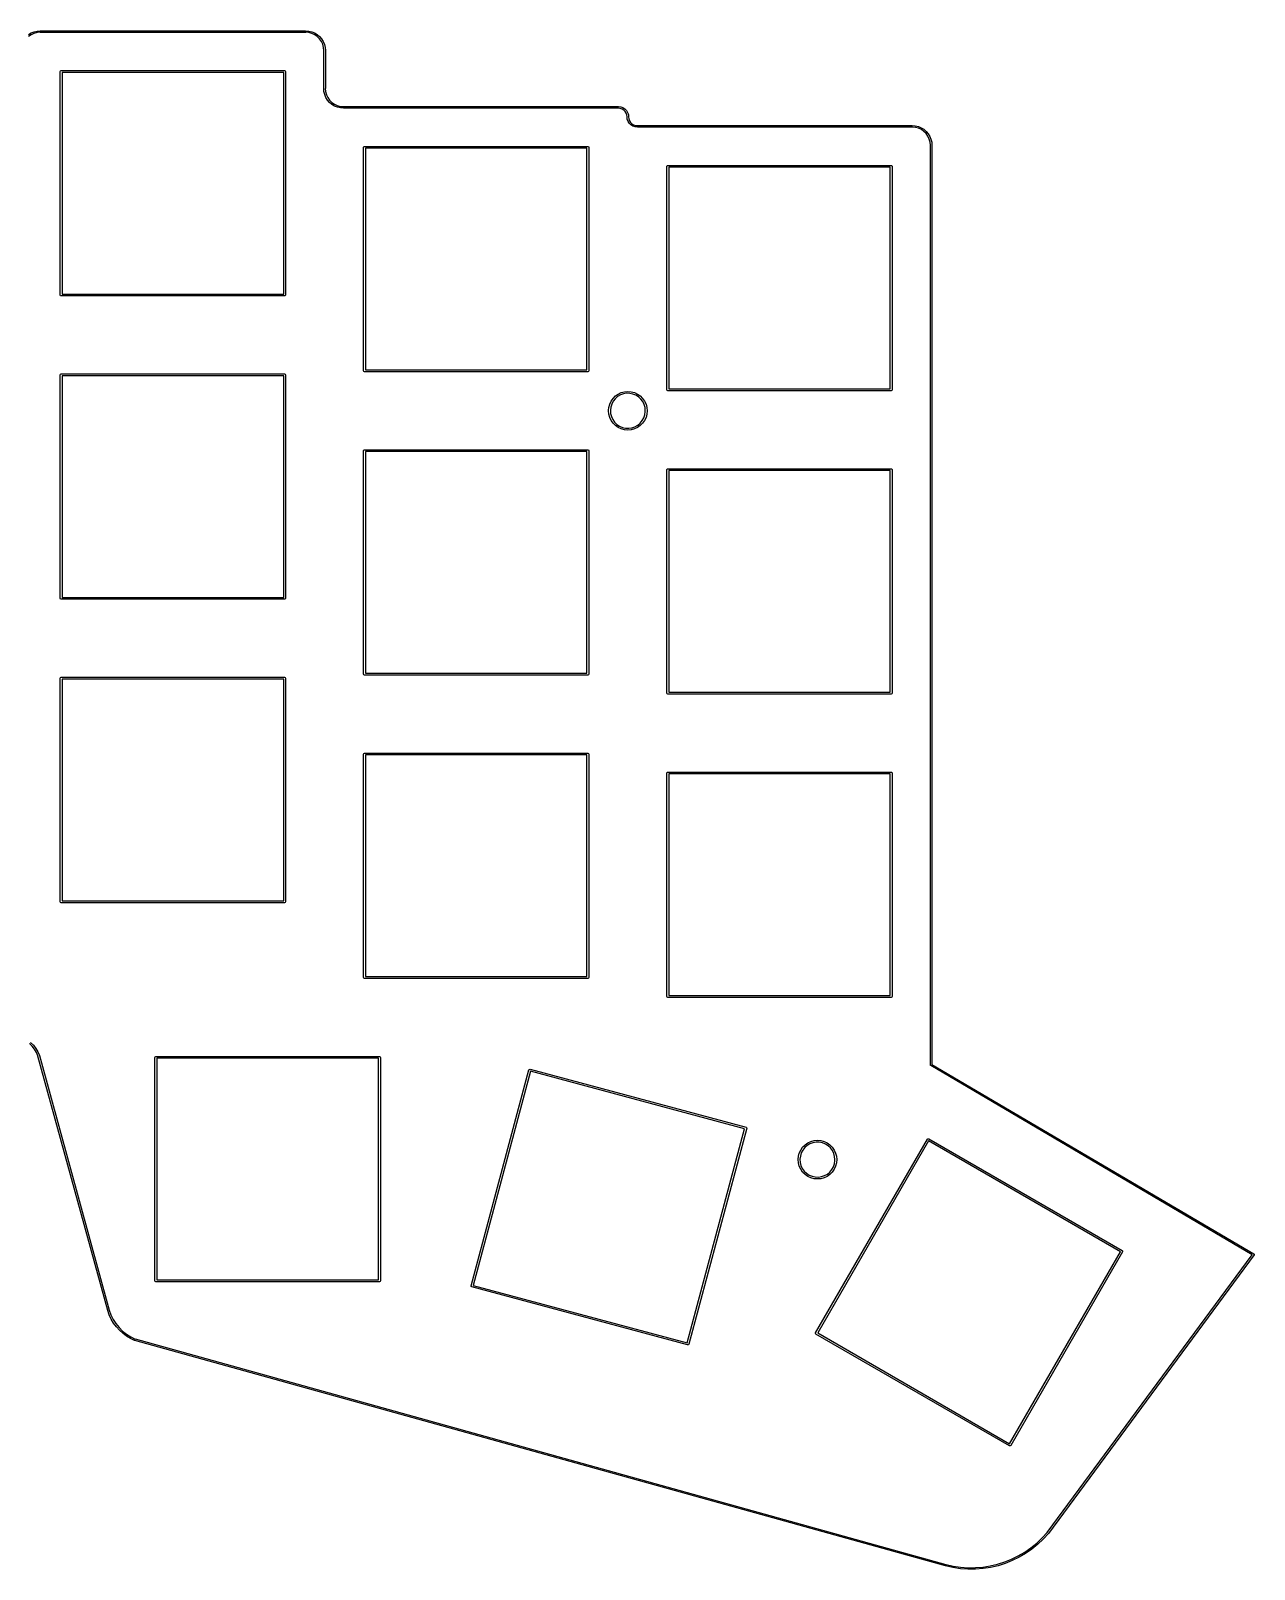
# Model space of a CAD drawing. Extents: x -5.19 to 0.84, y -3.56 to 0.24.
# Drawn here: x -2.174 to 0.843, y -3.558 to 0.236 of the extents above; entities that cross this region are included whole.
import ezdxf

# ---------------------------------------------------------------- set-up
doc = ezdxf.new("R2010")
doc.units = 0
doc.header["$MEASUREMENT"] = 0
doc.layers.add('BLACK', color=7, linetype='CONTINUOUS')

msp = doc.modelspace()

# ---------------------------------------------------------------- linework, layer by layer
at = {"layer": 'BLACK', "linetype": 'CONTINUOUS'}
for p, q in [((-2.1792, 0.2264), (-2.1727, 0.2304)), ((-2.166, 0.2293), (-2.1731, 0.2259)), ((-2.1727, 0.2304), (-2.1656, 0.2333)), ((-2.1584, 0.2313), (-2.166, 0.2293)), ((-2.1656, 0.2333), (-2.1582, 0.2351)), ((-2.1509, 0.2319), (-2.1584, 0.2313)), ((-2.1582, 0.2351), (-2.1506, 0.2357)), ((-2.1506, 0.2318), (-2.1509, 0.2319)), ((-2.1506, 0.2357), (-1.4961, 0.2357)), ((-1.4961, 0.2318), (-2.1506, 0.2318)), ((-1.4961, 0.2357), (-1.4884, 0.2351)), ((-1.4957, 0.2319), (-1.4961, 0.2318)), ((-1.4883, 0.2313), (-1.4957, 0.2319)), ((-1.4884, 0.2351), (-1.481, 0.2333)), ((-1.4807, 0.2293), (-1.4883, 0.2313)), ((-1.481, 0.2333), (-1.4739, 0.2304)), ((-1.4736, 0.2259), (-1.4807, 0.2293)), ((-1.4739, 0.2304), (-1.4674, 0.2264)), ((-2.1731, 0.2259), (-2.1795, 0.2214)), ((-1.4672, 0.2214), (-1.4736, 0.2259)), ((-1.4674, 0.2264), (-1.4616, 0.2215)), ((-1.4616, 0.2159), (-1.4672, 0.2214)), ((-1.4616, 0.2215), (-1.4567, 0.2156)), ((-1.4571, 0.2095), (-1.4616, 0.2159)), ((-1.4538, 0.2024), (-1.4571, 0.2095)), ((-1.4567, 0.2156), (-1.4526, 0.2091)), ((-1.4518, 0.1948), (-1.4538, 0.2024)), ((-1.4526, 0.2091), (-1.4497, 0.2021)), ((-1.4511, 0.1873), (-1.4518, 0.1948)), ((-1.4497, 0.2021), (-1.4479, 0.1946)), ((-1.4479, 0.1946), (-1.4473, 0.187)), ((-1.4513, 0.187), (-1.4511, 0.1873)), ((-1.4513, 0.0935), (-1.4513, 0.187)), ((-1.4473, 0.187), (-1.4473, 0.0935)), ((-2.1013, 0.1353), (-2.1006, 0.137)), ((-2.1013, -0.4158), (-2.1013, 0.1353)), ((-2.1006, 0.137), (-2.0989, 0.1377)), ((-2.0989, 0.1377), (-1.5477, 0.1377)), ((-2.0966, 0.133), (-2.0966, -0.4135)), ((-1.5501, 0.133), (-2.0966, 0.133)), ((-1.5501, -0.4135), (-1.5501, 0.133)), ((-1.5477, 0.1377), (-1.5461, 0.137)), ((-1.5461, 0.137), (-1.5454, 0.1353)), ((-1.5454, 0.1353), (-1.5454, -0.4158)), ((-1.4507, 0.0859), (-1.4513, 0.0935)), ((-1.4489, 0.0784), (-1.4507, 0.0859)), ((-1.446, 0.0714), (-1.4489, 0.0784)), ((-1.4473, 0.0935), (-1.4475, 0.0932)), ((-1.4475, 0.0932), (-1.4468, 0.0857)), ((-1.4468, 0.0857), (-1.4448, 0.0781)), ((-1.4448, 0.0781), (-1.4415, 0.071)), ((-1.442, 0.0649), (-1.446, 0.0714)), ((-1.437, 0.0591), (-1.442, 0.0649)), ((-1.4415, 0.071), (-1.437, 0.0646)), ((-1.437, 0.0646), (-1.4315, 0.0591)), ((-1.4312, 0.0541), (-1.437, 0.0591)), ((-1.4315, 0.0591), (-1.425, 0.0546)), ((-1.4247, 0.0501), (-1.4312, 0.0541)), ((-1.425, 0.0546), (-1.4179, 0.0513)), ((-1.4176, 0.0472), (-1.4247, 0.0501)), ((-1.4179, 0.0513), (-1.4104, 0.0492)), ((-1.4102, 0.0454), (-1.4176, 0.0472)), ((-1.4104, 0.0492), (-1.4029, 0.0486)), ((-1.4026, 0.0448), (-1.4102, 0.0454)), ((-1.4029, 0.0486), (-1.4026, 0.0487)), ((-1.4026, 0.0487), (-0.7247, 0.0487)), ((-0.7247, 0.0448), (-1.4026, 0.0448)), ((-0.7247, 0.0487), (-0.719, 0.0481)), ((-0.7247, 0.0487), (-0.7247, 0.0487)), ((-0.7244, 0.0449), (-0.7247, 0.0448)), ((-0.7247, 0.0448), (-0.7247, 0.0448)), ((-0.7247, 0.0448), (-0.7247, 0.0448)), ((-0.7199, 0.0444), (-0.7244, 0.0449)), ((-0.7153, 0.0428), (-0.7199, 0.0444)), ((-0.719, 0.0481), (-0.7137, 0.0462)), ((-0.7112, 0.0402), (-0.7153, 0.0428)), ((-0.7137, 0.0462), (-0.7089, 0.0432)), ((-0.7078, 0.0368), (-0.7112, 0.0402)), ((-0.7089, 0.0432), (-0.7048, 0.0392)), ((-0.7048, 0.0392), (-0.7018, 0.0344)), ((-0.7052, 0.0327), (-0.7078, 0.0368)), ((-0.7037, 0.0282), (-0.7052, 0.0327)), ((-0.7031, 0.0236), (-0.7037, 0.0282)), ((-0.7032, 0.0234), (-0.7031, 0.0236)), ((-0.7026, 0.0177), (-0.7032, 0.0234)), ((-0.7007, 0.0124), (-0.7026, 0.0177)), ((-0.7018, 0.0344), (-0.6999, 0.029)), ((-0.6977, 0.0076), (-0.7007, 0.0124)), ((-0.6999, 0.029), (-0.6993, 0.0234)), ((-0.6993, 0.0234), (-0.6994, 0.0231)), ((-0.6994, 0.0231), (-0.6989, 0.0186)), ((-0.6989, 0.0186), (-0.6973, 0.014)), ((-0.6937, 0.0036), (-0.6977, 0.0076)), ((-0.6973, 0.014), (-0.6947, 0.0099)), ((-0.6947, 0.0099), (-0.6913, 0.0065)), ((-0.6889, 0.0005), (-0.6937, 0.0036)), ((-0.6913, 0.0065), (-0.6873, 0.004)), ((-0.6835, -0.0013), (-0.6889, 0.0005)), ((-0.6873, 0.004), (-0.6827, 0.0024)), ((-0.6827, 0.0024), (-0.6782, 0.0019)), ((-0.6782, 0.0019), (-0.6779, 0.002)), ((-0.6779, 0.002), (-0.6779, 0.002)), ((-0.6779, 0.002), (-0.6779, 0.002)), ((-0.6779, 0.002), (0, 0.002)), ((0, 0.002), (0.0076, 0.0014)), ((0.0076, 0.0014), (0.0151, -0.0004)), ((-0.6779, -0.002), (-0.6835, -0.0013)), ((0, -0.002), (-0.6779, -0.002)), ((-0.6779, -0.002), (-0.6779, -0.002)), ((0.0002, -0.0019), (0, -0.002)), ((0.0003, -0.0018), (0.0002, -0.0019)), ((0.0078, -0.0025), (0.0003, -0.0018)), ((0.0154, -0.0045), (0.0078, -0.0025)), ((0.0151, -0.0004), (0.0221, -0.0033)), ((0.0225, -0.0078), (0.0154, -0.0045)), ((0.0221, -0.0033), (0.0286, -0.0073)), ((0.0289, -0.0123), (0.0225, -0.0078)), ((0.0286, -0.0073), (0.0345, -0.0123)), ((0.0344, -0.0179), (0.0289, -0.0123)), ((0.0389, -0.0243), (0.0344, -0.0179)), ((0.0345, -0.0123), (0.0394, -0.0181)), ((0.0422, -0.0314), (0.0389, -0.0243)), ((0.0394, -0.0181), (0.0434, -0.0246)), ((0.0443, -0.0389), (0.0422, -0.0314)), ((0.0434, -0.0246), (0.0463, -0.0317)), ((0.0463, -0.0317), (0.0481, -0.0391)), ((-1.3533, -0.0517), (-1.3526, -0.05)), ((-1.3533, -0.6029), (-1.3533, -0.0517)), ((-1.3526, -0.05), (-1.3509, -0.0493)), ((-1.3509, -0.0493), (-0.7997, -0.0493)), ((-1.3485, -0.054), (-1.3485, -0.6005)), ((-0.8021, -0.054), (-1.3485, -0.054)), ((-0.8021, -0.6005), (-0.8021, -0.054)), ((-0.7997, -0.0493), (-0.798, -0.05)), ((-0.798, -0.05), (-0.7973, -0.0517)), ((-0.7973, -0.0517), (-0.7973, -0.6029)), ((0.0449, -0.0464), (0.0443, -0.0389)), ((0.0448, -0.0468), (0.0449, -0.0464)), ((0.0448, -2.3142), (0.0448, -0.0468)), ((0.0481, -0.0391), (0.0487, -0.0468)), ((0.0487, -0.0468), (0.0487, -2.3131)), ((-0.6052, -0.0984), (-0.6045, -0.0968)), ((-0.6052, -0.6496), (-0.6052, -0.0984)), ((-0.6045, -0.0968), (-0.6029, -0.0961)), ((-0.6029, -0.0961), (-0.0517, -0.0961)), ((-0.6005, -0.1008), (-0.6005, -0.6472)), ((-0.054, -0.1008), (-0.6005, -0.1008)), ((-0.054, -0.6472), (-0.054, -0.1008)), ((-0.0517, -0.0961), (-0.05, -0.0968)), ((-0.05, -0.0968), (-0.0493, -0.0984)), ((-0.0493, -0.0984), (-0.0493, -0.6496)), ((-2.1006, -0.4175), (-2.1013, -0.4158)), ((-2.0966, -0.4135), (-1.5501, -0.4135)), ((-1.5454, -0.4158), (-1.5461, -0.4175)), ((-2.0989, -0.4182), (-2.1006, -0.4175)), ((-1.5477, -0.4182), (-2.0989, -0.4182)), ((-1.5461, -0.4175), (-1.5477, -0.4182)), ((-1.3526, -0.6045), (-1.3533, -0.6029)), ((-1.3509, -0.6052), (-1.3526, -0.6045)), ((-0.7997, -0.6052), (-1.3509, -0.6052)), ((-1.3485, -0.6005), (-0.8021, -0.6005)), ((-0.798, -0.6045), (-0.7997, -0.6052)), ((-0.7973, -0.6029), (-0.798, -0.6045)), ((-2.1013, -0.6127), (-2.1006, -0.611)), ((-2.1013, -1.1639), (-2.1013, -0.6127)), ((-2.1006, -0.611), (-2.0989, -0.6103)), ((-2.0989, -0.6103), (-1.5477, -0.6103)), ((-2.0966, -0.6151), (-2.0966, -1.1615)), ((-1.5501, -0.6151), (-2.0966, -0.6151)), ((-1.5501, -1.1615), (-1.5501, -0.6151)), ((-1.5477, -0.6103), (-1.5461, -0.611)), ((-1.5461, -0.611), (-1.5454, -0.6127)), ((-1.5454, -0.6127), (-1.5454, -1.1639)), ((-0.746, -0.685), (-0.7425, -0.6775)), ((-0.7425, -0.6775), (-0.7378, -0.6707)), ((-0.7374, -0.6778), (-0.7411, -0.6848)), ((-0.7378, -0.6707), (-0.7319, -0.6648)), ((-0.7325, -0.6716), (-0.7374, -0.6778)), ((-0.7266, -0.6664), (-0.7325, -0.6716)), ((-0.7319, -0.6648), (-0.7251, -0.66)), ((-0.7198, -0.6624), (-0.7266, -0.6664)), ((-0.7251, -0.66), (-0.7176, -0.6565)), ((-0.7124, -0.6597), (-0.7198, -0.6624)), ((-0.7176, -0.6565), (-0.7096, -0.6544)), ((-0.7047, -0.6583), (-0.7124, -0.6597)), ((-0.7096, -0.6544), (-0.7013, -0.6536)), ((-0.6968, -0.6584), (-0.7047, -0.6583)), ((-0.7013, -0.6536), (-0.693, -0.6544)), ((-0.689, -0.66), (-0.6968, -0.6584)), ((-0.693, -0.6544), (-0.685, -0.6565)), ((-0.6817, -0.6629), (-0.689, -0.66)), ((-0.685, -0.6565), (-0.6775, -0.66)), ((-0.675, -0.6671), (-0.6817, -0.6629)), ((-0.6775, -0.66), (-0.6707, -0.6648)), ((-0.6693, -0.6724), (-0.675, -0.6671)), ((-0.6707, -0.6648), (-0.6648, -0.6707)), ((-0.6645, -0.6788), (-0.6693, -0.6724)), ((-0.6648, -0.6707), (-0.66, -0.6775)), ((-0.661, -0.6858), (-0.6645, -0.6788)), ((-0.66, -0.6775), (-0.6565, -0.685)), ((-0.6045, -0.6513), (-0.6052, -0.6496)), ((-0.6029, -0.652), (-0.6045, -0.6513)), ((-0.0517, -0.652), (-0.6029, -0.652)), ((-0.6005, -0.6472), (-0.054, -0.6472)), ((-0.05, -0.6513), (-0.0517, -0.652)), ((-0.0493, -0.6496), (-0.05, -0.6513)), ((-0.7489, -0.7013), (-0.7488, -0.7002)), ((-0.7482, -0.7096), (-0.7489, -0.7013)), ((-0.7488, -0.7002), (-0.7482, -0.693)), ((-0.7482, -0.693), (-0.746, -0.685)), ((-0.746, -0.7176), (-0.7482, -0.7096)), ((-0.7425, -0.7251), (-0.746, -0.7176)), ((-0.7434, -0.6923), (-0.7444, -0.7002)), ((-0.7444, -0.7002), (-0.7438, -0.708)), ((-0.7438, -0.708), (-0.7419, -0.7157)), ((-0.7411, -0.6848), (-0.7434, -0.6923)), ((-0.7419, -0.7157), (-0.7386, -0.7228)), ((-0.6658, -0.7257), (-0.6619, -0.7188)), ((-0.6619, -0.7188), (-0.6594, -0.7113)), ((-0.6589, -0.6934), (-0.661, -0.6858)), ((-0.6565, -0.7176), (-0.66, -0.7251)), ((-0.6594, -0.7113), (-0.6582, -0.7035)), ((-0.6582, -0.7013), (-0.6589, -0.6934)), ((-0.6582, -0.7035), (-0.6582, -0.7013)), ((-0.6565, -0.685), (-0.6544, -0.693)), ((-0.6544, -0.7096), (-0.6565, -0.7176)), ((-0.6544, -0.693), (-0.6536, -0.7013)), ((-0.6536, -0.7013), (-0.6544, -0.7096)), ((-0.7378, -0.7319), (-0.7425, -0.7251)), ((-0.7386, -0.7228), (-0.7341, -0.7293)), ((-0.7319, -0.7378), (-0.7378, -0.7319)), ((-0.7341, -0.7293), (-0.7284, -0.7348)), ((-0.7251, -0.7425), (-0.7319, -0.7378)), ((-0.7284, -0.7348), (-0.7218, -0.7392)), ((-0.7176, -0.746), (-0.7251, -0.7425)), ((-0.7218, -0.7392), (-0.7146, -0.7423)), ((-0.7096, -0.7482), (-0.7176, -0.746)), ((-0.7146, -0.7423), (-0.7069, -0.744)), ((-0.7013, -0.7489), (-0.7096, -0.7482)), ((-0.7069, -0.744), (-0.699, -0.7443)), ((-0.693, -0.7482), (-0.7013, -0.7489)), ((-0.699, -0.7443), (-0.6912, -0.7432)), ((-0.685, -0.746), (-0.693, -0.7482)), ((-0.6912, -0.7432), (-0.6837, -0.7407)), ((-0.6775, -0.7425), (-0.685, -0.746)), ((-0.6837, -0.7407), (-0.6769, -0.7368)), ((-0.6707, -0.7378), (-0.6775, -0.7425)), ((-0.6769, -0.7368), (-0.6708, -0.7318)), ((-0.6708, -0.7318), (-0.6658, -0.7257)), ((-0.6648, -0.7319), (-0.6707, -0.7378)), ((-0.66, -0.7251), (-0.6648, -0.7319)), ((-1.3533, -0.7997), (-1.3526, -0.798)), ((-1.3533, -1.3509), (-1.3533, -0.7997)), ((-1.3526, -0.798), (-1.3509, -0.7973)), ((-1.3509, -0.7973), (-0.7997, -0.7973)), ((-1.3485, -0.8021), (-1.3485, -1.3485)), ((-0.8021, -0.8021), (-1.3485, -0.8021)), ((-0.8021, -1.3485), (-0.8021, -0.8021)), ((-0.7997, -0.7973), (-0.798, -0.798)), ((-0.798, -0.798), (-0.7973, -0.7997)), ((-0.7973, -0.7997), (-0.7973, -1.3509)), ((-0.6052, -0.8465), (-0.6045, -0.8448)), ((-0.6052, -1.3976), (-0.6052, -0.8465)), ((-0.6045, -0.8448), (-0.6029, -0.8441)), ((-0.6029, -0.8441), (-0.0517, -0.8441)), ((-0.6005, -0.8488), (-0.6005, -1.3953)), ((-0.054, -0.8488), (-0.6005, -0.8488)), ((-0.054, -1.3953), (-0.054, -0.8488)), ((-0.0517, -0.8441), (-0.05, -0.8448)), ((-0.05, -0.8448), (-0.0493, -0.8465)), ((-0.0493, -0.8465), (-0.0493, -1.3976)), ((-2.1006, -1.1656), (-2.1013, -1.1639)), ((-2.0989, -1.1662), (-2.1006, -1.1656)), ((-1.5477, -1.1662), (-2.0989, -1.1662)), ((-2.0966, -1.1615), (-1.5501, -1.1615)), ((-1.5461, -1.1656), (-1.5477, -1.1662)), ((-1.5454, -1.1639), (-1.5461, -1.1656)), ((-2.1013, -1.3607), (-2.1006, -1.3591)), ((-2.1013, -1.9119), (-2.1013, -1.3607)), ((-2.1006, -1.3591), (-2.0989, -1.3584)), ((-2.0989, -1.3584), (-1.5477, -1.3584)), ((-2.0966, -1.3631), (-2.0966, -1.9096)), ((-1.5501, -1.3631), (-2.0966, -1.3631)), ((-1.5501, -1.9096), (-1.5501, -1.3631)), ((-1.5477, -1.3584), (-1.5461, -1.3591)), ((-1.5461, -1.3591), (-1.5454, -1.3607)), ((-1.5454, -1.3607), (-1.5454, -1.9119)), ((-1.3526, -1.3526), (-1.3533, -1.3509)), ((-1.3509, -1.3533), (-1.3526, -1.3526)), ((-0.7997, -1.3533), (-1.3509, -1.3533)), ((-1.3485, -1.3485), (-0.8021, -1.3485)), ((-0.798, -1.3526), (-0.7997, -1.3533)), ((-0.7973, -1.3509), (-0.798, -1.3526)), ((-0.6045, -1.3993), (-0.6052, -1.3976)), ((-0.6029, -1.4), (-0.6045, -1.3993)), ((-0.0517, -1.4), (-0.6029, -1.4)), ((-0.6005, -1.3953), (-0.054, -1.3953)), ((-0.05, -1.3993), (-0.0517, -1.4)), ((-0.0493, -1.3976), (-0.05, -1.3993)), ((-1.3533, -1.5477), (-1.3526, -1.5461)), ((-1.3533, -2.0989), (-1.3533, -1.5477)), ((-1.3526, -1.5461), (-1.3509, -1.5454)), ((-1.3509, -1.5454), (-0.7997, -1.5454)), ((-1.3485, -1.5501), (-1.3485, -2.0966)), ((-0.8021, -1.5501), (-1.3485, -1.5501)), ((-0.8021, -2.0966), (-0.8021, -1.5501)), ((-0.7997, -1.5454), (-0.798, -1.5461)), ((-0.798, -1.5461), (-0.7973, -1.5477)), ((-0.7973, -1.5477), (-0.7973, -2.0989)), ((-0.6052, -1.5945), (-0.6045, -1.5928)), ((-0.6045, -1.5928), (-0.6029, -1.5921)), ((-0.6029, -1.5921), (-0.0517, -1.5921)), ((-0.0517, -1.5921), (-0.05, -1.5928)), ((-0.05, -1.5928), (-0.0493, -1.5945)), ((-0.6052, -2.1457), (-0.6052, -1.5945)), ((-0.6005, -1.5969), (-0.6005, -2.1433)), ((-0.054, -1.5969), (-0.6005, -1.5969)), ((-0.054, -2.1433), (-0.054, -1.5969)), ((-0.0493, -1.5945), (-0.0493, -2.1457)), ((-2.1006, -1.9136), (-2.1013, -1.9119)), ((-2.0989, -1.9143), (-2.1006, -1.9136)), ((-1.5477, -1.9143), (-2.0989, -1.9143)), ((-2.0966, -1.9096), (-1.5501, -1.9096)), ((-1.5461, -1.9136), (-1.5477, -1.9143)), ((-1.5454, -1.9119), (-1.5461, -1.9136)), ((-1.3526, -2.1006), (-1.3533, -2.0989)), ((-1.3509, -2.1013), (-1.3526, -2.1006)), ((-0.7997, -2.1013), (-1.3509, -2.1013)), ((-1.3485, -2.0966), (-0.8021, -2.0966)), ((-0.798, -2.1006), (-0.7997, -2.1013)), ((-0.7973, -2.0989), (-0.798, -2.1006)), ((-0.6045, -2.1473), (-0.6052, -2.1457)), ((-0.6029, -2.148), (-0.6045, -2.1473)), ((-0.0517, -2.148), (-0.6029, -2.148)), ((-0.6005, -2.1433), (-0.054, -2.1433)), ((-0.05, -2.1473), (-0.0517, -2.148)), ((-0.0493, -2.1457), (-0.05, -2.1473)), ((-2.1702, -2.2683), (-2.177, -2.2617)), ((-2.1746, -2.2588), (-2.1674, -2.2657)), ((-2.1643, -2.2757), (-2.1702, -2.2683)), ((-2.1674, -2.2657), (-2.1612, -2.2736)), ((-2.1595, -2.2839), (-2.1643, -2.2757)), ((-2.1612, -2.2736), (-2.1561, -2.2822)), ((-2.1561, -2.2923), (-2.1595, -2.2839)), ((-2.1561, -2.2822), (-2.1523, -2.2914)), ((-2.1561, -2.2926), (-2.1561, -2.2923)), ((-1.9839, -2.92), (-2.1561, -2.2926)), ((-2.1523, -2.2914), (-2.1523, -2.2914)), ((-2.1523, -2.2914), (-2.1523, -2.2915)), ((-2.1523, -2.2915), (-2.1523, -2.2915)), ((-2.1523, -2.2915), (-1.9801, -2.919)), ((-1.8675, -2.2958), (-1.8668, -2.2941)), ((-1.8675, -2.847), (-1.8675, -2.2958)), ((-1.8668, -2.2941), (-1.8652, -2.2934)), ((-1.8652, -2.2934), (-1.314, -2.2934)), ((-1.8628, -2.2981), (-1.8628, -2.8446)), ((-1.3163, -2.2981), (-1.8628, -2.2981)), ((-1.3163, -2.8446), (-1.3163, -2.2981)), ((-1.314, -2.2934), (-1.3123, -2.2941)), ((-1.3123, -2.2941), (-1.3116, -2.2958)), ((-1.3116, -2.2958), (-1.3116, -2.847)), ((0.0487, -2.3131), (0.8425, -2.7801)), ((-1.0878, -2.8591), (-0.9452, -2.3267)), ((-0.9412, -2.3302), (-1.0827, -2.8581)), ((-0.9452, -2.3267), (-0.9441, -2.3253)), ((-0.9452, -2.3267), (-0.9452, -2.3267)), ((-0.9441, -2.3253), (-0.9423, -2.3251)), ((-0.9423, -2.3251), (-0.4099, -2.4677)), ((-0.4134, -2.4717), (-0.9412, -2.3302)), ((0.0449, -2.3145), (0.0448, -2.3142)), ((0.0448, -2.3147), (0.0449, -2.3145)), ((0.0452, -2.3151), (0.0448, -2.3147)), ((0.0454, -2.3156), (0.0452, -2.3151)), ((0.0456, -2.3157), (0.0454, -2.3156)), ((0.0458, -2.3159), (0.0456, -2.3157)), ((0.8387, -2.7823), (0.0458, -2.3159)), ((-0.5548, -2.9995), (-0.4134, -2.4717)), ((-0.4082, -2.4706), (-0.5509, -3.003)), ((-0.4099, -2.4677), (-0.4099, -2.4677)), ((-0.4099, -2.4677), (-0.4085, -2.4688)), ((-0.4085, -2.4688), (-0.4082, -2.4706)), ((-0.2576, -2.5067), (-0.2501, -2.5032)), ((-0.2501, -2.5032), (-0.242, -2.5011)), ((-0.242, -2.5011), (-0.2338, -2.5003)), ((-0.2383, -2.9749), (0.0373, -2.4976)), ((-0.2338, -2.5003), (-0.2255, -2.5011)), ((0.0402, -2.502), (-0.233, -2.9752)), ((-0.2255, -2.5011), (-0.2175, -2.5032)), ((-0.2175, -2.5032), (-0.2099, -2.5067)), ((0.0373, -2.4976), (0.0388, -2.4965)), ((0.0388, -2.4965), (0.0406, -2.4967)), ((0.5135, -2.7752), (0.0402, -2.502)), ((0.0406, -2.4967), (0.5179, -2.7723)), ((-0.2813, -2.5469), (-0.2807, -2.5397)), ((-0.2807, -2.5397), (-0.2785, -2.5317)), ((-0.2785, -2.5317), (-0.275, -2.5242)), ((-0.2759, -2.539), (-0.2768, -2.5469)), ((-0.2736, -2.5315), (-0.2759, -2.539)), ((-0.275, -2.5242), (-0.2703, -2.5174)), ((-0.2699, -2.5245), (-0.2736, -2.5315)), ((-0.2703, -2.5174), (-0.2644, -2.5115)), ((-0.265, -2.5183), (-0.2699, -2.5245)), ((-0.2591, -2.5131), (-0.265, -2.5183)), ((-0.2644, -2.5115), (-0.2576, -2.5067)), ((-0.2523, -2.5091), (-0.2591, -2.5131)), ((-0.2449, -2.5063), (-0.2523, -2.5091)), ((-0.2371, -2.505), (-0.2449, -2.5063)), ((-0.2293, -2.5051), (-0.2371, -2.505)), ((-0.2215, -2.5067), (-0.2293, -2.5051)), ((-0.2142, -2.5096), (-0.2215, -2.5067)), ((-0.2075, -2.5138), (-0.2142, -2.5096)), ((-0.2099, -2.5067), (-0.2031, -2.5115)), ((-0.2017, -2.5191), (-0.2075, -2.5138)), ((-0.2031, -2.5115), (-0.1973, -2.5174)), ((-0.197, -2.5255), (-0.2017, -2.5191)), ((-0.1973, -2.5174), (-0.1925, -2.5242)), ((-0.1935, -2.5325), (-0.197, -2.5255)), ((-0.1914, -2.5401), (-0.1935, -2.5325)), ((-0.1925, -2.5242), (-0.189, -2.5317)), ((-0.1907, -2.548), (-0.1914, -2.5401)), ((-0.189, -2.5317), (-0.1868, -2.5397)), ((-0.1868, -2.5397), (-0.1861, -2.548)), ((-0.2814, -2.548), (-0.2813, -2.5469)), ((-0.2807, -2.5562), (-0.2814, -2.548)), ((-0.2785, -2.5643), (-0.2807, -2.5562)), ((-0.275, -2.5718), (-0.2785, -2.5643)), ((-0.2768, -2.5469), (-0.2763, -2.5547)), ((-0.2763, -2.5547), (-0.2744, -2.5624)), ((-0.2703, -2.5786), (-0.275, -2.5718)), ((-0.2744, -2.5624), (-0.2711, -2.5695)), ((-0.2711, -2.5695), (-0.2665, -2.576)), ((-0.2644, -2.5845), (-0.2703, -2.5786)), ((-0.2665, -2.576), (-0.2609, -2.5815)), ((-0.2093, -2.5835), (-0.2033, -2.5785)), ((-0.2033, -2.5785), (-0.1982, -2.5724)), ((-0.1973, -2.5786), (-0.2031, -2.5845)), ((-0.1982, -2.5724), (-0.1944, -2.5655)), ((-0.1925, -2.5718), (-0.1973, -2.5786)), ((-0.1944, -2.5655), (-0.1919, -2.558)), ((-0.189, -2.5643), (-0.1925, -2.5718)), ((-0.1919, -2.558), (-0.1907, -2.5502)), ((-0.1907, -2.5502), (-0.1907, -2.548)), ((-0.1868, -2.5562), (-0.189, -2.5643)), ((-0.1861, -2.548), (-0.1868, -2.5562)), ((-0.2576, -2.5892), (-0.2644, -2.5845)), ((-0.2609, -2.5815), (-0.2543, -2.5859)), ((-0.2501, -2.5928), (-0.2576, -2.5892)), ((-0.2543, -2.5859), (-0.2471, -2.589)), ((-0.242, -2.5949), (-0.2501, -2.5928)), ((-0.2471, -2.589), (-0.2394, -2.5907)), ((-0.2338, -2.5956), (-0.242, -2.5949)), ((-0.2394, -2.5907), (-0.2315, -2.591)), ((-0.2255, -2.5949), (-0.2338, -2.5956)), ((-0.2315, -2.591), (-0.2237, -2.5899)), ((-0.2175, -2.5928), (-0.2255, -2.5949)), ((-0.2237, -2.5899), (-0.2162, -2.5873)), ((-0.2099, -2.5892), (-0.2175, -2.5928)), ((-0.2162, -2.5873), (-0.2093, -2.5835)), ((-0.2031, -2.5845), (-0.2099, -2.5892)), ((0.2403, -3.2485), (0.5135, -2.7752)), ((0.5188, -2.7755), (0.2432, -3.2529)), ((0.3326, -3.4673), (0.8387, -2.7823)), ((0.8431, -2.7829), (0.3357, -3.4696)), ((0.5179, -2.7723), (0.5186, -2.7732)), ((0.5186, -2.7732), (0.519, -2.7738)), ((0.519, -2.7738), (0.5188, -2.7755)), ((0.8425, -2.7801), (0.8426, -2.7801)), ((0.8426, -2.7801), (0.8427, -2.7802)), ((0.8427, -2.7802), (0.843, -2.7807)), ((0.843, -2.7807), (0.8434, -2.7812)), ((0.8432, -2.7827), (0.8431, -2.7828)), ((0.8431, -2.7828), (0.8431, -2.7829)), ((0.8433, -2.7821), (0.8432, -2.7827)), ((0.8435, -2.7814), (0.8433, -2.7821)), ((0.8434, -2.7812), (0.8434, -2.7814)), ((0.8434, -2.7814), (0.8435, -2.7814)), ((-1.8628, -2.8446), (-1.3163, -2.8446)), ((-1.8668, -2.8486), (-1.8675, -2.847)), ((-1.8652, -2.8493), (-1.8668, -2.8486)), ((-1.314, -2.8493), (-1.8652, -2.8493)), ((-1.3123, -2.8486), (-1.314, -2.8493)), ((-1.3116, -2.847), (-1.3123, -2.8486)), ((-1.0876, -2.8609), (-1.0878, -2.8591)), ((-1.0862, -2.862), (-1.0876, -2.8609)), ((-0.5538, -3.0047), (-1.0862, -2.862)), ((-1.0827, -2.8581), (-0.5548, -2.9995)), ((-1.9839, -2.9201), (-1.9839, -2.92)), ((-1.9801, -2.9308), (-1.9839, -2.9201)), ((-1.9839, -2.9201), (-1.9839, -2.9201)), ((-1.9839, -2.9201), (-1.9839, -2.9201)), ((-1.9801, -2.919), (-1.9802, -2.9194)), ((-1.9802, -2.9194), (-1.9761, -2.9307)), ((-1.9752, -2.9411), (-1.9801, -2.9308)), ((-1.9761, -2.9307), (-1.9706, -2.9418)), ((-1.9694, -2.9509), (-1.9752, -2.9411)), ((-1.9706, -2.9418), (-1.9639, -2.9522)), ((-1.9627, -2.9601), (-1.9694, -2.9509)), ((-1.9639, -2.9522), (-1.9562, -2.9619)), ((-1.9551, -2.9686), (-1.9627, -2.9601)), ((-1.9562, -2.9619), (-1.9474, -2.9706)), ((-1.9467, -2.9762), (-1.9551, -2.9686)), ((-1.9474, -2.9706), (-1.9377, -2.9784)), ((-1.9376, -2.9831), (-1.9467, -2.9762)), ((-1.9377, -2.9784), (-1.9273, -2.985)), ((-1.9279, -2.989), (-1.9376, -2.9831)), ((-1.9176, -2.9939), (-1.9279, -2.989)), ((-1.9273, -2.985), (-1.9166, -2.9903)), ((-1.9175, -2.9939), (-1.9176, -2.9939)), ((-1.9176, -2.9939), (-1.9176, -2.9939)), ((-1.9174, -2.994), (-1.9175, -2.9939)), ((0.0821, -3.5498), (-1.9174, -2.994)), ((-1.9166, -2.9903), (-1.9163, -2.9902)), ((-1.9163, -2.9902), (0.0832, -3.546)), ((-0.2385, -2.9767), (-0.2383, -2.9749)), ((-0.2374, -2.9782), (-0.2385, -2.9767)), ((0.2399, -3.2538), (-0.2374, -2.9782)), ((-0.233, -2.9752), (0.2403, -3.2485)), ((-0.552, -3.0044), (-0.5538, -3.0047)), ((-0.5509, -3.003), (-0.552, -3.0044)), ((0.2417, -3.254), (0.2399, -3.2538)), ((0.2399, -3.2538), (0.2399, -3.2538)), ((0.2432, -3.2529), (0.2417, -3.254)), ((0.307, -3.4936), (0.3204, -3.4809)), ((0.3231, -3.4836), (0.3095, -3.4964)), ((0.3204, -3.4809), (0.3325, -3.4676)), ((0.3357, -3.4697), (0.3231, -3.4836)), ((0.3325, -3.4676), (0.3326, -3.4673)), ((0.3357, -3.4696), (0.3357, -3.4697)), ((0.3357, -3.4697), (0.3357, -3.4697)), ((0.2452, -3.5332), (0.2617, -3.5251)), ((0.2617, -3.5251), (0.2776, -3.5157)), ((0.2796, -3.5189), (0.2635, -3.5284)), ((0.2776, -3.5157), (0.2927, -3.5052)), ((0.295, -3.5082), (0.2796, -3.5189)), ((0.2927, -3.5052), (0.307, -3.4936)), ((0.3095, -3.4964), (0.295, -3.5082)), ((0.1004, -3.5539), (0.0821, -3.5498)), ((0.0821, -3.5498), (0.0821, -3.5498)), ((0.0821, -3.5498), (0.0821, -3.5498)), ((0.0821, -3.5498), (0.0821, -3.5498)), ((0.0832, -3.546), (0.0835, -3.5463)), ((0.0835, -3.5463), (0.1011, -3.5502)), ((0.1189, -3.5567), (0.1004, -3.5539)), ((0.1011, -3.5502), (0.1193, -3.5529)), ((0.1375, -3.558), (0.1189, -3.5567)), ((0.1193, -3.5529), (0.1377, -3.5542)), ((0.1562, -3.5579), (0.1375, -3.558)), ((0.1377, -3.5542), (0.1561, -3.5541)), ((0.1561, -3.5541), (0.1744, -3.5527)), ((0.1749, -3.5564), (0.1562, -3.5579)), ((0.1744, -3.5527), (0.1926, -3.5498)), ((0.1934, -3.5535), (0.1749, -3.5564)), ((0.1926, -3.5498), (0.2106, -3.5456)), ((0.2116, -3.5492), (0.1934, -3.5535)), ((0.2106, -3.5456), (0.2281, -3.54)), ((0.2294, -3.5436), (0.2116, -3.5492)), ((0.2281, -3.54), (0.2452, -3.5332)), ((0.2467, -3.5366), (0.2294, -3.5436)), ((0.2635, -3.5284), (0.2467, -3.5366))]:
    msp.add_line(p, q, dxfattribs=at)

doc.saveas('drawing.dxf')
